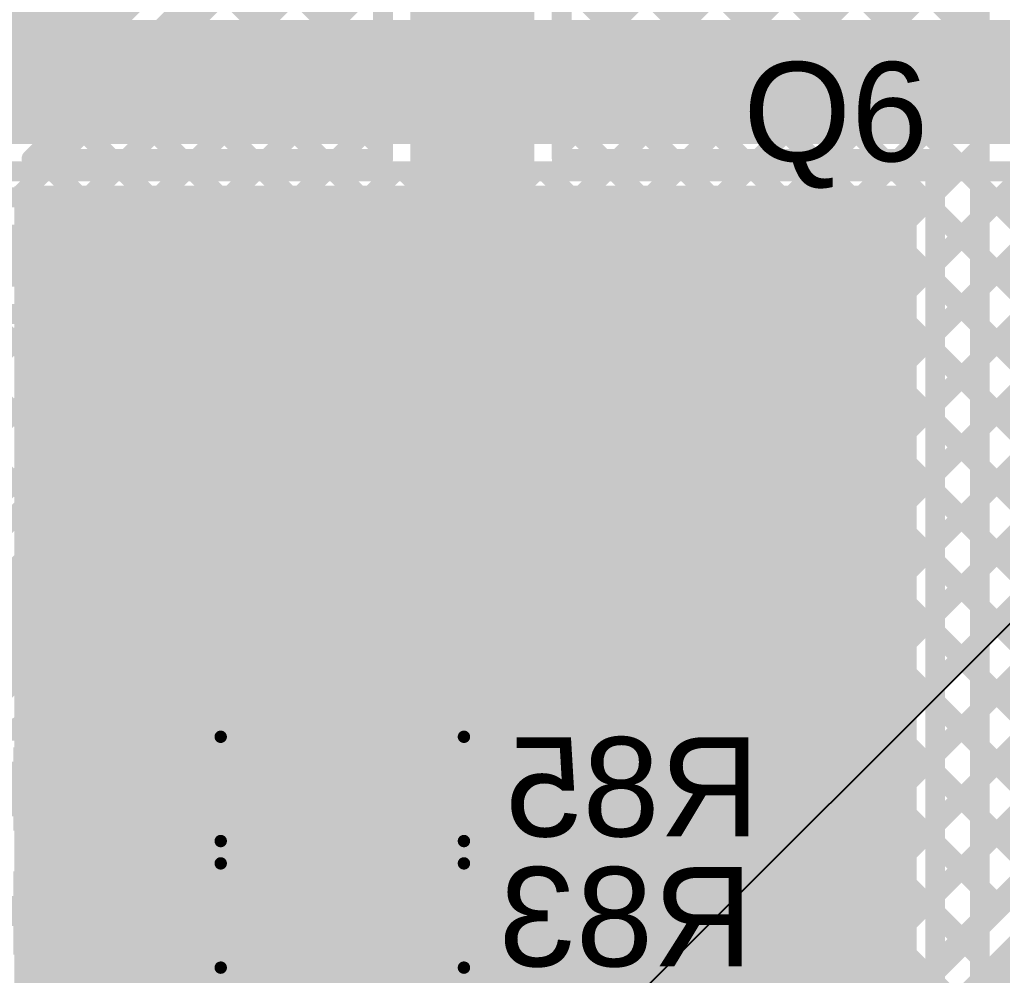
# Model space of a CAD drawing. Header units: millimetres. Extents: x 0 to 214, y 0 to 214.
# Drawn here: x 0.8981 to 1.2941, y 1.2741 to 1.6591 of the extents above; entities that cross this region are included whole.
import ezdxf

# ---------------------------------------------------------------- set-up
doc = ezdxf.new("R2010")
doc.units = ezdxf.units.MM
doc.header["$MEASUREMENT"] = 0
for name, color, linetype in [('BottomLayer', 5, 'Continuous'), ('BottomOverlay', 54, 'Continuous'), ('BottomPaste', 16, 'Continuous'), ('BottomSolder', 6, 'Continuous'), ('TopLayer', 1, 'Continuous'), ('TopOverlay', 2, 'Continuous'), ('TopPaste', 8, 'Continuous'), ('TopSolder', 216, 'Continuous'), ('ViaHoleLayer', 16, 'Continuous')]:
    doc.layers.add(name, color=color, linetype=linetype)
doc.styles.add('Arial', font='', dxfattribs={"height": 0.2})
doc.styles.get('Arial').set_extended_font_data('Arial')

# ---------------------------------------------------------------- blocks, each defined once
blk = doc.blocks.new('RES_0603_B_55')
at = {"layer": 'BottomLayer'}
for points in [[(-0.045, -0.0175), (-0.045, 0.0175), (-0.015, 0.0175), (-0.015, -0.0175)], [(0.015, -0.0175), (0.015, 0.0175), (0.045, 0.0175), (0.045, -0.0175)]]:
    blk.add_hatch(color=5, dxfattribs=at).paths.add_polyline_path(points)
at = {"layer": 'BottomPaste'}
for points in [[(-0.045, -0.0175), (-0.045, 0.0175), (-0.015, 0.0175), (-0.015, -0.0175)], [(0.015, -0.0175), (0.015, 0.0175), (0.045, 0.0175), (0.045, -0.0175)]]:
    blk.add_hatch(color=16, dxfattribs=at).paths.add_polyline_path(points)
at = {"layer": 'BottomSolder'}
for points in [[(-0.049, -0.0215), (-0.049, 0.0215), (-0.011, 0.0215), (-0.011, -0.0215)], [(0.011, -0.0215), (0.011, 0.0215), (0.049, 0.0215), (0.049, -0.0215)]]:
    blk.add_hatch(color=6, dxfattribs=at).paths.add_polyline_path(points)
at = {"layer": 'BottomOverlay', "const_width": 0.005}
for points in [[(-0.049, 0.021), (0.049, 0.021)], [(-0.049, -0.021), (-0.049, 0.021)], [(0.049, -0.021), (0.049, 0.021)], [(-0.049, -0.021), (0.049, -0.021)]]:
    blk.add_lwpolyline(points, dxfattribs=at)
at = {"layer": 'BottomOverlay', "const_width": 0.0025}
for points in [[(-0.05025, 0.021, 1), (-0.04775, 0.021, 1)], [(-0.05025, 0.021, 1), (-0.04775, 0.021, 1)], [(0.04775, 0.021, 1), (0.05025, 0.021, 1)], [(0.04775, 0.021, 1), (0.05025, 0.021, 1)], [(-0.05025, -0.021, 1), (-0.04775, -0.021, 1)], [(-0.05025, -0.021, 1), (-0.04775, -0.021, 1)], [(0.04775, -0.021, 1), (0.05025, -0.021, 1)], [(0.04775, -0.021, 1), (0.05025, -0.021, 1)]]:
    blk.add_lwpolyline(points, format="xyb", close=True, dxfattribs=at)
blk = doc.blocks.new('RES_0603_B_57')
at = {"layer": 'BottomLayer'}
for points in [[(-0.045, -0.0175), (-0.045, 0.0175), (-0.015, 0.0175), (-0.015, -0.0175)], [(0.015, -0.0175), (0.015, 0.0175), (0.045, 0.0175), (0.045, -0.0175)]]:
    blk.add_hatch(color=5, dxfattribs=at).paths.add_polyline_path(points)
at = {"layer": 'BottomPaste'}
for points in [[(-0.045, -0.0175), (-0.045, 0.0175), (-0.015, 0.0175), (-0.015, -0.0175)], [(0.015, -0.0175), (0.015, 0.0175), (0.045, 0.0175), (0.045, -0.0175)]]:
    blk.add_hatch(color=16, dxfattribs=at).paths.add_polyline_path(points)
at = {"layer": 'BottomSolder'}
for points in [[(-0.049, -0.0215), (-0.049, 0.0215), (-0.011, 0.0215), (-0.011, -0.0215)], [(0.011, -0.0215), (0.011, 0.0215), (0.049, 0.0215), (0.049, -0.0215)]]:
    blk.add_hatch(color=6, dxfattribs=at).paths.add_polyline_path(points)
at = {"layer": 'BottomOverlay', "const_width": 0.005}
for points in [[(-0.049, 0.021), (0.049, 0.021)], [(-0.049, -0.021), (-0.049, 0.021)], [(0.049, -0.021), (0.049, 0.021)], [(-0.049, -0.021), (0.049, -0.021)]]:
    blk.add_lwpolyline(points, dxfattribs=at)
at = {"layer": 'BottomOverlay', "const_width": 0.0025}
for points in [[(-0.05025, 0.021, 1), (-0.04775, 0.021, 1)], [(-0.05025, 0.021, 1), (-0.04775, 0.021, 1)], [(0.04775, 0.021, 1), (0.05025, 0.021, 1)], [(0.04775, 0.021, 1), (0.05025, 0.021, 1)], [(-0.05025, -0.021, 1), (-0.04775, -0.021, 1)], [(-0.05025, -0.021, 1), (-0.04775, -0.021, 1)], [(0.04775, -0.021, 1), (0.05025, -0.021, 1)], [(0.04775, -0.021, 1), (0.05025, -0.021, 1)]]:
    blk.add_lwpolyline(points, format="xyb", close=True, dxfattribs=at)
blk = doc.blocks.new('SOIC_8_B_176')
at = {"layer": 'BottomLayer'}
for points in [[(-0.0735, 0.0622), (-0.1365, 0.0622), (-0.1365, 0.0878), (-0.0735, 0.0878)], [(0.13909, 0.0622), (0.0761, 0.0622), (0.0761, 0.0878), (0.13909, 0.0878)], [(-0.0735, 0.0122), (-0.1365, 0.0122), (-0.1365, 0.0378), (-0.0735, 0.0378)], [(0.13909, 0.0122), (0.0761, 0.0122), (0.0761, 0.0378), (0.13909, 0.0378)], [(-0.0735, -0.0378), (-0.1365, -0.0378), (-0.1365, -0.0122), (-0.0735, -0.0122)], [(0.13909, -0.0378), (0.0761, -0.0378), (0.0761, -0.0122), (0.13909, -0.0122)], [(-0.0735, -0.0878), (-0.1365, -0.0878), (-0.1365, -0.0622), (-0.0735, -0.0622)], [(0.13909, -0.0878), (0.0761, -0.0878), (0.0761, -0.0622), (0.13909, -0.0622)]]:
    blk.add_hatch(color=5, dxfattribs=at).paths.add_polyline_path(points)
at = {"layer": 'BottomPaste'}
for points in [[(-0.0735, 0.0622), (-0.1365, 0.0622), (-0.1365, 0.0878), (-0.0735, 0.0878)], [(0.13909, 0.0622), (0.0761, 0.0622), (0.0761, 0.0878), (0.13909, 0.0878)], [(-0.0735, 0.0122), (-0.1365, 0.0122), (-0.1365, 0.0378), (-0.0735, 0.0378)], [(0.13909, 0.0122), (0.0761, 0.0122), (0.0761, 0.0378), (0.13909, 0.0378)], [(-0.0735, -0.0378), (-0.1365, -0.0378), (-0.1365, -0.0122), (-0.0735, -0.0122)], [(0.13909, -0.0378), (0.0761, -0.0378), (0.0761, -0.0122), (0.13909, -0.0122)], [(-0.0735, -0.0878), (-0.1365, -0.0878), (-0.1365, -0.0622), (-0.0735, -0.0622)], [(0.13909, -0.0878), (0.0761, -0.0878), (0.0761, -0.0622), (0.13909, -0.0622)]]:
    blk.add_hatch(color=16, dxfattribs=at).paths.add_polyline_path(points)
at = {"layer": 'BottomSolder'}
for points in [[(-0.0695, 0.0582), (-0.1405, 0.0582), (-0.1405, 0.0918), (-0.0695, 0.0918)], [(0.14309, 0.0582), (0.0721, 0.0582), (0.0721, 0.0918), (0.14309, 0.0918)], [(-0.0695, 0.0082), (-0.1405, 0.0082), (-0.1405, 0.0418), (-0.0695, 0.0418)], [(0.14309, 0.0082), (0.0721, 0.0082), (0.0721, 0.0418), (0.14309, 0.0418)], [(-0.0695, -0.0418), (-0.1405, -0.0418), (-0.1405, -0.0082), (-0.0695, -0.0082)], [(0.14309, -0.0418), (0.0721, -0.0418), (0.0721, -0.0082), (0.14309, -0.0082)], [(-0.0695, -0.0918), (-0.1405, -0.0918), (-0.1405, -0.0582), (-0.0695, -0.0582)], [(0.14309, -0.0918), (0.0721, -0.0918), (0.0721, -0.0582), (0.14309, -0.0582)]]:
    blk.add_hatch(color=6, dxfattribs=at).paths.add_polyline_path(points)
at = {"layer": 'BottomOverlay', "const_width": 0.007}
for points in [[(0.0785, 0.1), (-0.0785, 0.1)], [(0.0785, -0.098), (-0.0785, -0.098)]]:
    blk.add_lwpolyline(points, dxfattribs=at)
at = {"layer": 'BottomOverlay'}
for points, const_width in [([(-0.08025, 0.1, 1), (-0.07675, 0.1, 1)], 0.0035), ([(0.07675, 0.1, 1), (0.08025, 0.1, 1)], 0.0035), ([(-0.12253, -0.101, 1), (-0.13147, -0.101, 1)], 0.007), ([(-0.08025, -0.098, 1), (-0.07675, -0.098, 1)], 0.0035), ([(0.07675, -0.098, 1), (0.08025, -0.098, 1)], 0.0035), ([(-0.13322, -0.101, 1), (-0.12972, -0.101, 1)], 0.0035), ([(-0.12428, -0.101, 1), (-0.12078, -0.101, 1)], 0.0035)]:
    blk.add_lwpolyline(points, format="xyb", close=True, dxfattribs=dict(at, const_width=const_width))
blk = doc.blocks.new('D2P___248')
at = {"layer": 'TopLayer'}
blk.add_hatch(color=1, dxfattribs=at).paths.add_polyline_path([(-0.225, 0.38504), (0.225, 0.38504), (0.225, 0.03504), (-0.225, 0.03504)])
at = {"layer": 'TopPaste'}
blk.add_hatch(color=8, dxfattribs=at).paths.add_polyline_path([(-0.225, 0.38504), (0.225, 0.38504), (0.225, 0.03504), (-0.225, 0.03504)])
at = {"layer": 'TopSolder'}
blk.add_hatch(color=216, dxfattribs=at).paths.add_polyline_path([(-0.229, 0.38904), (0.229, 0.38904), (0.229, 0.03104), (-0.229, 0.03104)])

msp = doc.modelspace()

# ---------------------------------------------------------------- hatches: boundary and pattern name
at = {"layer": 'BottomLayer'}
h = msp.add_hatch(color=5, dxfattribs=at)
edge = h.paths.add_edge_path()
edge.add_arc((0.92414, 1.44317), 0.01181, 0, 360)
at = {"layer": 'BottomSolder'}
h = msp.add_hatch(color=6, dxfattribs=at)
edge = h.paths.add_edge_path()
edge.add_arc((0.92414, 1.44317), 0.00991, 0, 360)
at = {"layer": 'TopLayer'}
msp.add_hatch(color=1, dxfattribs=at).paths.add_polyline_path([(0.896, 0.64), (1.256, 0.64), (1.256, 1.592), (0.896, 1.592)])
h = msp.add_hatch(color=1, dxfattribs=at)
edge = h.paths.add_edge_path()
edge.add_arc((0.92414, 1.44317), 0.01181, 0, 360)
at = {"layer": 'TopSolder'}
h = msp.add_hatch(color=216, dxfattribs=at)
edge = h.paths.add_edge_path()
edge.add_arc((0.92414, 1.44317), 0.00991, 0, 360)
at = {"layer": 'ViaHoleLayer'}
h = msp.add_hatch(color=16, dxfattribs=at)
edge = h.paths.add_edge_path()
edge.add_arc((0.92414, 1.44317), 0.00591, 0, 360)

# ---------------------------------------------------------------- linework, layer by layer
at = {"layer": 'BottomLayer'}
for points, const_width in [([(0.52427, 1.634), (1.402, 1.634)], 0.05), ([(0.83849, 1.598), (1.37942, 1.598)], 0.008), ([(0.89753, 1.5875), (0.90803, 1.598)], 0.008), ([(0.91183, 1.598), (0.92233, 1.5875)], 0.008), ([(0.92582, 1.5875), (0.93632, 1.598)], 0.008), ([(0.94011, 1.598), (0.95061, 1.5875)], 0.008), ([(0.9541, 1.5875), (0.9646, 1.598)], 0.008), ([(0.9684, 1.598), (1.27908, 1.28731)], 0.008), ([(0.97828, 1.58339), (0.99289, 1.598)], 0.008), ([(0.9927, 1.56953), (1.02117, 1.598)], 0.008), ([(0.99668, 1.598), (1.29322, 1.30146)], 0.008), ([(1.00684, 1.55539), (1.04946, 1.598)], 0.008), ([(1.02099, 1.54125), (1.07774, 1.598)], 0.008), ([(1.02496, 1.598), (1.30737, 1.3156)], 0.008), ([(1.03513, 1.5271), (1.10602, 1.598)], 0.008), ([(1.04927, 1.51296), (1.13431, 1.598)], 0.008), ([(1.05325, 1.598), (1.32151, 1.32974)], 0.008), ([(1.06341, 1.49882), (1.16259, 1.598)], 0.008), ([(1.07732, 1.48444), (1.19088, 1.598)], 0.008), ([(1.08153, 1.598), (1.33565, 1.34388)], 0.008), ([(1.08164, 1.4322), (1.24745, 1.598)], 0.008), ([(1.08164, 1.40391), (1.27573, 1.598)], 0.008), ([(1.08164, 1.46048), (1.21916, 1.598)], 0.008), ([(1.08369, 1.37767), (1.30401, 1.598)], 0.008), ([(1.08414, 1.34984), (1.3323, 1.598)], 0.008), ([(1.08714, 1.32456), (1.36058, 1.598)], 0.008), ([(1.08914, 1.2417), (1.4445, 1.59706)], 0.008), ([(1.10982, 1.598), (1.34979, 1.35803)], 0.008), ([(1.1381, 1.598), (1.36393, 1.37217)], 0.008), ([(1.16639, 1.598), (1.37808, 1.38631)], 0.008), ([(1.19467, 1.598), (1.39222, 1.40045)], 0.008), ([(1.22295, 1.598), (1.40636, 1.41459)], 0.008), ([(1.25124, 1.598), (1.4205, 1.42874)], 0.008), ([(1.27952, 1.598), (1.43464, 1.44288)], 0.008), ([(1.08914, 1.29827), (1.38564, 1.59478)], 0.008), ([(1.08914, 1.26999), (1.4118, 1.59265)], 0.008), ([(0.84841, 1.5875), (0.965, 1.5875)], 0.008), ([(0.98163, 1.5806), (1.07474, 1.48749)], 0.008), ([(0.813, 1.564), (0.965, 1.564)], 0.025), ([(0.965, 1.564), (1.05814, 1.47086)], 0.025), ([(1.08914, 1.21342), (1.4445, 1.56878)], 0.008), ([(0.79878, 1.43217), (0.9071, 1.5405)], 0.008), ([(0.82706, 1.43217), (0.93539, 1.5405)], 0.008), ([(0.84841, 1.5405), (0.95527, 1.5405)], 0.008), ([(0.85619, 1.5405), (0.92256, 1.47413)], 0.008), ([(0.88447, 1.5405), (1.03464, 1.39033)], 0.008), ([(0.91276, 1.5405), (1.03464, 1.41862)], 0.008), ([(0.94104, 1.5405), (1.03464, 1.4469)], 0.008), ([(0.95527, 1.5405), (1.03464, 1.46113)], 0.008), ([(1.08714, 1.18314), (1.4445, 1.5405)], 0.008), ([(1.08714, 1.18314), (1.4445, 1.5405)], 0.008), ([(0.85534, 1.43217), (0.95947, 1.5363)], 0.008), ([(0.83844, 1.52996), (0.90277, 1.46563)], 0.008), ([(0.92559, 1.47414), (0.97361, 1.52216)], 0.008), ([(1.04467, 1.11239), (1.4445, 1.51221)], 0.008), ([(0.94544, 1.4657), (0.98775, 1.50801)], 0.008), ([(0.95492, 1.44689), (1.0019, 1.49387)], 0.008), ([(1.05898, 1.0984), (1.4445, 1.48393)], 0.008), ([(0.90928, 1.37297), (1.01604, 1.47973)], 0.008), ([(1.05814, 1.34917), (1.05814, 1.47086)], 0.025), ([(1.08164, 1.37767), (1.08164, 1.47086)], 0.008), ([(0.8693, 1.43217), (0.90222, 1.46509)], 0.008), ([(0.93756, 1.37297), (1.03018, 1.46559)], 0.008), ([(1.03464, 1.37767), (1.03464, 1.46113)], 0.008), ([(0.88214, 1.40117), (0.92414, 1.44317)], 0.04), ([(1.06453, 1.07567), (1.4445, 1.45564)], 0.008), ([(1.08164, 1.45647), (1.26494, 1.27317)], 0.008), ([(1.06744, 1.07567), (1.4445, 1.45273)], 0.008), ([(1.07717, 1.05217), (1.468, 1.443)], 0.025), ([(0.9551, 1.44159), (1.01902, 1.37767)], 0.008), ([(0.96585, 1.37297), (1.03464, 1.44176)], 0.008), ([(1.08164, 1.42819), (1.2508, 1.25903)], 0.008), ([(0.9466, 1.42181), (0.99073, 1.37767)], 0.008), ([(0.90408, 1.37927), (0.94606, 1.42125)], 0.008), ([(0.66214, 1.40117), (0.88214, 1.40117)], 0.04), ([(0.99883, 1.37767), (1.03464, 1.41348)], 0.008), ([(0.93247, 1.40766), (0.96715, 1.37297)], 0.008), ([(1.08164, 1.3999), (1.23665, 1.24489)], 0.008), ([(0.91832, 1.39351), (0.93887, 1.37297)], 0.008), ([(1.02414, 1.3747), (1.03464, 1.38519)], 0.008), ([(0.90418, 1.37937), (0.91058, 1.37297)], 0.008), ([(0.97214, 1.37297), (0.97214, 1.37767)], 0.008), ([(0.97214, 1.37767), (1.02414, 1.37767)], 0.008), ([(1.01902, 1.37767), (1.02414, 1.37255)], 0.008), ([(1.02414, 1.32667), (1.02414, 1.37767)], 0.008), ([(1.03214, 1.32967), (1.03214, 1.37767)], 0.008), ([(1.08414, 1.32967), (1.08414, 1.37767)], 0.008), ([(0.89501, 1.37297), (0.97214, 1.37297)], 0.008), ([(1.02414, 1.37255), (1.03214, 1.36455)], 0.008), ([(1.08414, 1.36912), (1.22251, 1.23075)], 0.008), ([(0.87417, 1.34917), (0.93114, 1.34917)], 0.022), ([(0.93114, 1.34917), (0.99814, 1.34917)], 0.022), ([(1.02414, 1.34641), (1.03214, 1.35441)], 0.008), ([(1.02414, 1.34426), (1.03214, 1.33626)], 0.008), ([(1.08414, 1.34083), (1.20837, 1.2166)], 0.008), ([(1.02414, 1.32067), (1.02414, 1.32667)], 0.008), ([(1.02414, 1.32067), (1.02414, 1.32667)], 0.008), ([(1.02914, 1.30913), (1.02914, 1.32967)], 0.008), ([(1.08714, 1.30913), (1.08714, 1.32967)], 0.008), ([(1.02414, 1.31813), (1.02914, 1.32313)], 0.008), ([(1.02414, 1.26967), (1.02414, 1.32067)], 0.008), ([(1.02414, 1.31598), (1.02914, 1.31098)], 0.008), ([(1.05814, 1.24867), (1.05814, 1.29817)], 0.04), ([(1.08714, 1.30955), (1.19423, 1.20246)], 0.008), ([(0.93114, 1.29917), (0.99814, 1.29917)], 0.022), ([(0.888, 1.3), (0.93031, 1.3)], 0.012), ([(0.93031, 1.3), (0.93114, 1.29917)], 0.012), ([(1.03314, 1.29817), (1.05814, 1.29817)], 0.01), ([(1.05814, 1.29817), (1.08314, 1.29817)], 0.01), ([(1.02714, 1.24867), (1.02714, 1.29817)], 0.008), ([(1.08914, 1.24867), (1.08914, 1.29817)], 0.008), ([(1.02414, 1.28984), (1.02714, 1.29284)], 0.008), ([(1.02414, 1.2877), (1.02714, 1.2847)], 0.008), ([(1.08914, 1.27926), (1.18009, 1.18832)], 0.008)]:
    msp.add_lwpolyline(points, dxfattribs=dict(at, const_width=const_width))
for points, const_width in [([(0.90603, 1.598, 1), (0.91003, 1.598, 1)], 0.004), ([(0.90983, 1.598, 1), (0.91383, 1.598, 1)], 0.004), ([(0.93432, 1.598, 1), (0.93832, 1.598, 1)], 0.004), ([(0.93811, 1.598, 1), (0.94211, 1.598, 1)], 0.004), ([(0.9626, 1.598, 1), (0.9666, 1.598, 1)], 0.004), ([(0.9664, 1.598, 1), (0.9704, 1.598, 1)], 0.004), ([(0.99089, 1.598, 1), (0.99489, 1.598, 1)], 0.004), ([(0.99468, 1.598, 1), (0.99868, 1.598, 1)], 0.004), ([(1.01917, 1.598, 1), (1.02317, 1.598, 1)], 0.004), ([(1.02296, 1.598, 1), (1.02696, 1.598, 1)], 0.004), ([(1.04746, 1.598, 1), (1.05146, 1.598, 1)], 0.004), ([(1.05125, 1.598, 1), (1.05525, 1.598, 1)], 0.004), ([(1.07574, 1.598, 1), (1.07974, 1.598, 1)], 0.004), ([(1.07953, 1.598, 1), (1.08353, 1.598, 1)], 0.004), ([(1.10402, 1.598, 1), (1.10802, 1.598, 1)], 0.004), ([(1.10782, 1.598, 1), (1.11182, 1.598, 1)], 0.004), ([(1.13231, 1.598, 1), (1.13631, 1.598, 1)], 0.004), ([(1.1361, 1.598, 1), (1.1401, 1.598, 1)], 0.004), ([(1.16059, 1.598, 1), (1.16459, 1.598, 1)], 0.004), ([(1.16439, 1.598, 1), (1.16839, 1.598, 1)], 0.004), ([(1.18888, 1.598, 1), (1.19288, 1.598, 1)], 0.004), ([(1.19267, 1.598, 1), (1.19667, 1.598, 1)], 0.004), ([(1.21716, 1.598, 1), (1.22116, 1.598, 1)], 0.004), ([(1.22095, 1.598, 1), (1.22495, 1.598, 1)], 0.004), ([(1.24545, 1.598, 1), (1.24945, 1.598, 1)], 0.004), ([(1.24924, 1.598, 1), (1.25324, 1.598, 1)], 0.004), ([(1.27373, 1.598, 1), (1.27773, 1.598, 1)], 0.004), ([(1.27752, 1.598, 1), (1.28152, 1.598, 1)], 0.004), ([(0.89553, 1.5875, 1), (0.89953, 1.5875, 1)], 0.004), ([(0.92033, 1.5875, 1), (0.92433, 1.5875, 1)], 0.004), ([(0.92382, 1.5875, 1), (0.92782, 1.5875, 1)], 0.004), ([(0.94861, 1.5875, 1), (0.95261, 1.5875, 1)], 0.004), ([(0.9521, 1.5875, 1), (0.9561, 1.5875, 1)], 0.004), ([(0.963, 1.5875, 1), (0.967, 1.5875, 1)], 0.004), ([(0.963, 1.5875, 1), (0.967, 1.5875, 1)], 0.004), ([(0.963, 1.5875, 1), (0.967, 1.5875, 1)], 0.004), ([(0.97628, 1.58339, 1), (0.98028, 1.58339, 1)], 0.004), ([(0.97962, 1.58062, 1), (0.98362, 1.58062, 1)], 0.004), ([(0.97963, 1.5806, 1), (0.98363, 1.5806, 1)], 0.004), ([(0.97963, 1.5806, 1), (0.98363, 1.5806, 1)], 0.004), ([(0.95875, 1.564, 1), (0.97125, 1.564, 1)], 0.0125), ([(0.95875, 1.564, 1), (0.97125, 1.564, 1)], 0.0125), ([(0.9907, 1.56953, 1), (0.9947, 1.56953, 1)], 0.004), ([(1.00484, 1.55539, 1), (1.00884, 1.55539, 1)], 0.004), ([(0.9051, 1.5405, 1), (0.9091, 1.5405, 1)], 0.004), ([(0.91076, 1.5405, 1), (0.91476, 1.5405, 1)], 0.004), ([(0.93339, 1.5405, 1), (0.93739, 1.5405, 1)], 0.004), ([(0.93904, 1.5405, 1), (0.94304, 1.5405, 1)], 0.004), ([(0.95327, 1.5405, 1), (0.95727, 1.5405, 1)], 0.004), ([(0.95327, 1.5405, 1), (0.95727, 1.5405, 1)], 0.004), ([(1.01899, 1.54125, 1), (1.02299, 1.54125, 1)], 0.004), ([(0.95747, 1.5363, 1), (0.96147, 1.5363, 1)], 0.004), ([(1.03313, 1.5271, 1), (1.03713, 1.5271, 1)], 0.004), ([(0.97161, 1.52216, 1), (0.97561, 1.52216, 1)], 0.004), ([(1.04727, 1.51296, 1), (1.05127, 1.51296, 1)], 0.004), ([(0.98575, 1.50801, 1), (0.98975, 1.50801, 1)], 0.004), ([(1.06141, 1.49882, 1), (1.06541, 1.49882, 1)], 0.004), ([(0.9999, 1.49387, 1), (1.0039, 1.49387, 1)], 0.004), ([(1.07274, 1.48749, 1), (1.07674, 1.48749, 1)], 0.004), ([(1.07274, 1.48749, 1), (1.07674, 1.48749, 1)], 0.004), ([(1.07276, 1.48748, 1), (1.07676, 1.48748, 1)], 0.004), ([(1.07532, 1.48444, 1), (1.07932, 1.48444, 1)], 0.004), ([(1.01404, 1.47973, 1), (1.01804, 1.47973, 1)], 0.004), ([(1.05189, 1.47086, 1), (1.06439, 1.47086, 1)], 0.0125), ([(1.05189, 1.47086, 1), (1.06439, 1.47086, 1)], 0.0125), ([(0.92056, 1.47413, 1), (0.92456, 1.47413, 1)], 0.004), ([(0.92359, 1.47414, 1), (0.92759, 1.47414, 1)], 0.004), ([(1.07964, 1.47086, 1), (1.08364, 1.47086, 1)], 0.004), ([(1.07964, 1.47086, 1), (1.08364, 1.47086, 1)], 0.004), ([(1.07964, 1.47086, 1), (1.08364, 1.47086, 1)], 0.004), ([(0.90022, 1.46509, 1), (0.90422, 1.46509, 1)], 0.004), ([(0.90022, 1.46509, 1), (0.90422, 1.46509, 1)], 0.004), ([(0.90077, 1.46563, 1), (0.90477, 1.46563, 1)], 0.004), ([(0.94344, 1.4657, 1), (0.94744, 1.4657, 1)], 0.004), ([(1.02818, 1.46559, 1), (1.03218, 1.46559, 1)], 0.004), ([(1.03264, 1.46113, 1), (1.03664, 1.46113, 1)], 0.004), ([(1.03264, 1.46113, 1), (1.03664, 1.46113, 1)], 0.004), ([(0.91414, 1.44317, 1), (0.93414, 1.44317, 1)], 0.02), ([(1.07964, 1.46048, 1), (1.08364, 1.46048, 1)], 0.004), ([(1.07964, 1.45647, 1), (1.08364, 1.45647, 1)], 0.004), ([(0.95292, 1.44689, 1), (0.95692, 1.44689, 1)], 0.004), ([(1.03264, 1.4469, 1), (1.03664, 1.4469, 1)], 0.004), ([(0.9531, 1.44159, 1), (0.9571, 1.44159, 1)], 0.004), ([(0.95314, 1.44317, 1), (0.95714, 1.44317, 1)], 0.004), ([(0.95314, 1.44317, 1), (0.95714, 1.44317, 1)], 0.004), ([(1.03264, 1.44176, 1), (1.03664, 1.44176, 1)], 0.004), ([(1.07964, 1.4322, 1), (1.08364, 1.4322, 1)], 0.004), ([(1.07964, 1.42819, 1), (1.08364, 1.42819, 1)], 0.004), ([(0.9446, 1.42181, 1), (0.9486, 1.42181, 1)], 0.004), ([(0.94406, 1.42125, 1), (0.94806, 1.42125, 1)], 0.004), ([(0.94406, 1.42125, 1), (0.94806, 1.42125, 1)], 0.004), ([(1.03264, 1.41862, 1), (1.03664, 1.41862, 1)], 0.004), ([(0.87214, 1.40117, 1), (0.89214, 1.40117, 1)], 0.02), ([(0.87214, 1.40117, 1), (0.89214, 1.40117, 1)], 0.02), ([(1.03264, 1.41348, 1), (1.03664, 1.41348, 1)], 0.004), ([(0.93047, 1.40766, 1), (0.93447, 1.40766, 1)], 0.004), ([(1.07964, 1.40391, 1), (1.08364, 1.40391, 1)], 0.004), ([(1.07964, 1.3999, 1), (1.08364, 1.3999, 1)], 0.004), ([(0.91632, 1.39351, 1), (0.92032, 1.39351, 1)], 0.004), ([(1.03264, 1.39033, 1), (1.03664, 1.39033, 1)], 0.004), ([(1.03264, 1.38519, 1), (1.03664, 1.38519, 1)], 0.004), ([(0.90206, 1.37925, 1), (0.90606, 1.37925, 1)], 0.004), ([(0.90208, 1.37927, 1), (0.90608, 1.37927, 1)], 0.004), ([(0.90208, 1.37927, 1), (0.90608, 1.37927, 1)], 0.004), ([(0.90218, 1.37937, 1), (0.90618, 1.37937, 1)], 0.004), ([(0.97014, 1.37767, 1), (0.97414, 1.37767, 1)], 0.004), ([(0.97014, 1.37767, 1), (0.97414, 1.37767, 1)], 0.004), ([(0.98873, 1.37767, 1), (0.99273, 1.37767, 1)], 0.004), ([(0.99683, 1.37767, 1), (1.00083, 1.37767, 1)], 0.004), ([(1.01702, 1.37767, 1), (1.02102, 1.37767, 1)], 0.004), ([(1.01702, 1.37767, 1), (1.02102, 1.37767, 1)], 0.004), ([(1.02214, 1.37767, 1), (1.02614, 1.37767, 1)], 0.004), ([(1.02214, 1.37767, 1), (1.02614, 1.37767, 1)], 0.004), ([(1.02214, 1.3747, 1), (1.02614, 1.3747, 1)], 0.004), ([(1.03014, 1.37767, 1), (1.03414, 1.37767, 1)], 0.004), ([(1.03264, 1.37767, 1), (1.03664, 1.37767, 1)], 0.004), ([(1.07964, 1.37767, 1), (1.08364, 1.37767, 1)], 0.004), ([(1.08169, 1.37767, 1), (1.08569, 1.37767, 1)], 0.004), ([(1.08214, 1.37767, 1), (1.08614, 1.37767, 1)], 0.004), ([(0.89301, 1.37297, 1), (0.89701, 1.37297, 1)], 0.004), ([(0.89301, 1.37297, 1), (0.89701, 1.37297, 1)], 0.004), ([(0.89301, 1.37297, 1), (0.89701, 1.37297, 1)], 0.004), ([(0.89301, 1.37297, 1), (0.89701, 1.37297, 1)], 0.004), ([(0.89301, 1.37297, 1), (0.89701, 1.37297, 1)], 0.004), ([(0.90728, 1.37297, 1), (0.91128, 1.37297, 1)], 0.004), ([(0.90858, 1.37297, 1), (0.91258, 1.37297, 1)], 0.004), ([(0.93556, 1.37297, 1), (0.93956, 1.37297, 1)], 0.004), ([(0.93687, 1.37297, 1), (0.94087, 1.37297, 1)], 0.004), ([(0.96385, 1.37297, 1), (0.96785, 1.37297, 1)], 0.004), ([(0.96515, 1.37297, 1), (0.96915, 1.37297, 1)], 0.004), ([(0.97014, 1.37297, 1), (0.97414, 1.37297, 1)], 0.004), ([(0.97014, 1.37297, 1), (0.97414, 1.37297, 1)], 0.004), ([(1.02214, 1.37255, 1), (1.02614, 1.37255, 1)], 0.004), ([(1.02214, 1.37255, 1), (1.02614, 1.37255, 1)], 0.004), ([(1.08214, 1.36912, 1), (1.08614, 1.36912, 1)], 0.004), ([(1.03014, 1.36455, 1), (1.03414, 1.36455, 1)], 0.004), ([(0.92564, 1.34917, 1), (0.93664, 1.34917, 1)], 0.011), ([(0.92564, 1.34917, 1), (0.93664, 1.34917, 1)], 0.011), ([(0.99264, 1.34917, 1), (1.00364, 1.34917, 1)], 0.011), ([(1.03014, 1.35441, 1), (1.03414, 1.35441, 1)], 0.004), ([(1.05189, 1.34917, 1), (1.06439, 1.34917, 1)], 0.0125), ([(1.02214, 1.34641, 1), (1.02614, 1.34641, 1)], 0.004), ([(1.08214, 1.34984, 1), (1.08614, 1.34984, 1)], 0.004), ([(1.02214, 1.34426, 1), (1.02614, 1.34426, 1)], 0.004), ([(1.08214, 1.34083, 1), (1.08614, 1.34083, 1)], 0.004), ([(1.03014, 1.33626, 1), (1.03414, 1.33626, 1)], 0.004), ([(1.02214, 1.32667, 1), (1.02614, 1.32667, 1)], 0.004), ([(1.02214, 1.32667, 1), (1.02614, 1.32667, 1)], 0.004), ([(1.02214, 1.32667, 1), (1.02614, 1.32667, 1)], 0.004), ([(1.02714, 1.32967, 1), (1.03114, 1.32967, 1)], 0.004), ([(1.03014, 1.32967, 1), (1.03414, 1.32967, 1)], 0.004), ([(1.08214, 1.32967, 1), (1.08614, 1.32967, 1)], 0.004), ([(1.08514, 1.32967, 1), (1.08914, 1.32967, 1)], 0.004), ([(1.02714, 1.32313, 1), (1.03114, 1.32313, 1)], 0.004), ([(1.08514, 1.32456, 1), (1.08914, 1.32456, 1)], 0.004), ([(1.02214, 1.32067, 1), (1.02614, 1.32067, 1)], 0.004), ([(1.02214, 1.32067, 1), (1.02614, 1.32067, 1)], 0.004), ([(1.02214, 1.32067, 1), (1.02614, 1.32067, 1)], 0.004), ([(1.02214, 1.31813, 1), (1.02614, 1.31813, 1)], 0.004), ([(1.02214, 1.31598, 1), (1.02614, 1.31598, 1)], 0.004), ([(1.02714, 1.31098, 1), (1.03114, 1.31098, 1)], 0.004), ([(1.04814, 1.29817, 1), (1.06814, 1.29817, 1)], 0.02), ([(1.02714, 1.30913, 1), (1.03114, 1.30913, 1)], 0.004), ([(1.02714, 1.30913, 1), (1.03114, 1.30913, 1)], 0.004), ([(1.08514, 1.30955, 1), (1.08914, 1.30955, 1)], 0.004), ([(1.08514, 1.30913, 1), (1.08914, 1.30913, 1)], 0.004), ([(1.08514, 1.30913, 1), (1.08914, 1.30913, 1)], 0.004), ([(0.92564, 1.29917, 1), (0.93664, 1.29917, 1)], 0.011), ([(0.99264, 1.29917, 1), (1.00364, 1.29917, 1)], 0.011), ([(0.92731, 1.3, 1), (0.93331, 1.3, 1)], 0.006), ([(0.92731, 1.3, 1), (0.93331, 1.3, 1)], 0.006), ([(0.92814, 1.29917, 1), (0.93414, 1.29917, 1)], 0.006), ([(1.03064, 1.29817, 1), (1.03564, 1.29817, 1)], 0.005), ([(1.05564, 1.29817, 1), (1.06064, 1.29817, 1)], 0.005), ([(1.05564, 1.29817, 1), (1.06064, 1.29817, 1)], 0.005), ([(1.08064, 1.29817, 1), (1.08564, 1.29817, 1)], 0.005), ([(1.29122, 1.30146, 1), (1.29522, 1.30146, 1)], 0.004), ([(1.02514, 1.29817, 1), (1.02914, 1.29817, 1)], 0.004), ([(1.02514, 1.29817, 1), (1.02914, 1.29817, 1)], 0.004), ([(1.08714, 1.29827, 1), (1.09114, 1.29827, 1)], 0.004), ([(1.08714, 1.29817, 1), (1.09114, 1.29817, 1)], 0.004), ([(1.08714, 1.29817, 1), (1.09114, 1.29817, 1)], 0.004), ([(1.02514, 1.29284, 1), (1.02914, 1.29284, 1)], 0.004), ([(1.02214, 1.28984, 1), (1.02614, 1.28984, 1)], 0.004), ([(1.02214, 1.2877, 1), (1.02614, 1.2877, 1)], 0.004), ([(1.27708, 1.28731, 1), (1.28108, 1.28731, 1)], 0.004), ([(1.02514, 1.2847, 1), (1.02914, 1.2847, 1)], 0.004), ([(1.08714, 1.27926, 1), (1.09114, 1.27926, 1)], 0.004), ([(1.26294, 1.27317, 1), (1.26694, 1.27317, 1)], 0.004)]:
    msp.add_lwpolyline(points, format="xyb", close=True, dxfattribs=dict(at, const_width=const_width))
at = {"layer": 'BottomLayer', "const_width": 0.008}
for points in [[(0.965, 1.5875, -0.199188), (0.98163, 1.5806)], [(0.965, 1.5875, -0.198912), (0.98162, 1.58062)], [(1.07474, 1.48749, -0.199188), (1.08164, 1.47086)], [(1.07476, 1.48748, -0.198912), (1.08164, 1.47086)], [(0.90222, 1.46509, -0.668179), (0.95514, 1.44317)], [(0.95514, 1.44317, -0.198912), (0.94606, 1.42125)], [(0.90408, 1.37927, -0.08985), (0.89501, 1.37297)], [(0.90406, 1.37925, -0.089607), (0.89501, 1.37297)], [(0.89501, 1.37297, -0.043336), (0.88995, 1.37117)], [(0.89501, 1.37297, -0.043336), (0.88995, 1.37117)], [(1.02714, 1.29817, -0.090539), (1.02914, 1.30913)], [(1.08714, 1.30913, -0.090539), (1.08914, 1.29817)]]:
    msp.add_lwpolyline(points, format="xyb", dxfattribs=at)
at = {"layer": 'BottomSolder'}
msp.add_line((0.01449, 0.13433), (214.06023, 213.98652), dxfattribs=at)
at = {"layer": 'TopLayer'}
for points, const_width in [([(1.285, 0.98358), (1.285, 2.01009)], 0.008), ([(0.91303, 1.603), (1.197, 1.88697)], 0.008), ([(0.813, 1.564), (1.0735, 1.8245)], 0.05), ([(1.11655, 1.63681), (1.285, 1.80526)], 0.008), ([(0.90291, 1.603), (1.08349, 1.78358)], 0.008), ([(1.11655, 1.60852), (1.285, 1.77698)], 0.008), ([(1.174, 1.76009), (1.285, 1.64909)], 0.008), ([(1.13931, 1.603), (1.285, 1.74869)], 0.008), ([(1.15986, 1.74595), (1.285, 1.62081)], 0.008), ([(1.08055, 1.36317), (1.08055, 1.71755)], 0.05), ([(1.14572, 1.73181), (1.285, 1.59252)], 0.008), ([(1.16759, 1.603), (1.285, 1.72041)], 0.008), ([(1.04455, 1.603), (1.04455, 1.71755)], 0.008), ([(1.13158, 1.71766), (1.24624, 1.603)], 0.008), ([(0.94132, 1.603), (1.04455, 1.70623)], 0.008), ([(1.11655, 1.603), (1.11655, 1.70263)], 0.008), ([(1.11743, 1.70352), (1.21795, 1.603)], 0.008), ([(1.19588, 1.603), (1.285, 1.69212)], 0.008), ([(0.98972, 1.68981), (1.04455, 1.63499)], 0.008), ([(0.9696, 1.603), (1.04455, 1.67794)], 0.008), ([(0.97558, 1.67567), (1.04455, 1.6067)], 0.008), ([(1.11655, 1.67612), (1.18967, 1.603)], 0.008), ([(1.22416, 1.603), (1.285, 1.66384)], 0.008), ([(0.96144, 1.66153), (1.01996, 1.603)], 0.008), ([(0.9473, 1.64738), (0.99168, 1.603)], 0.008), ([(0.99789, 1.603), (1.04455, 1.64966)], 0.008), ([(1.11655, 1.64784), (1.16139, 1.603)], 0.008), ([(1.25245, 1.603), (1.285, 1.63555)], 0.008), ([(0.93315, 1.63324), (0.9634, 1.603)], 0.008), ([(1.02617, 1.603), (1.04455, 1.62137)], 0.008), ([(1.11655, 1.61956), (1.1331, 1.603)], 0.008), ([(0.91901, 1.6191), (0.93511, 1.603)], 0.008), ([(1.267, 1.58927), (1.285, 1.60727)], 0.008), ([(0.90291, 1.603), (1.04455, 1.603)], 0.008), ([(1.11655, 1.603), (1.267, 1.603)], 0.008), ([(1.267, 0.629), (1.267, 1.603)], 0.008), ([(1.267, 1.58224), (1.285, 1.56424)], 0.008), ([(1.267, 1.56099), (1.285, 1.57899)], 0.008), ([(1.267, 1.55395), (1.285, 1.53595)], 0.008), ([(1.267, 1.5327), (1.285, 1.5507)], 0.008), ([(1.267, 1.52567), (1.285, 1.50767)], 0.008), ([(1.267, 1.50442), (1.285, 1.52242)], 0.008), ([(1.267, 1.49739), (1.285, 1.47939)], 0.008), ([(1.267, 1.47613), (1.285, 1.49413)], 0.008), ([(1.267, 1.4691), (1.285, 1.4511)], 0.008), ([(1.267, 1.44785), (1.285, 1.46585)], 0.008), ([(1.267, 1.44082), (1.285, 1.42282)], 0.008), ([(1.267, 1.41956), (1.285, 1.43756)], 0.008), ([(1.267, 1.41253), (1.285, 1.39453)], 0.008), ([(1.267, 1.39128), (1.285, 1.40928)], 0.008), ([(1.267, 1.38425), (1.285, 1.36625)], 0.008), ([(1.267, 1.363), (1.285, 1.381)], 0.008), ([(1.267, 1.363), (1.285, 1.381)], 0.008), ([(1.267, 1.35596), (1.285, 1.33796)], 0.008), ([(1.267, 1.33471), (1.285, 1.35271)], 0.008), ([(1.267, 1.32768), (1.285, 1.30968)], 0.008), ([(1.267, 1.30643), (1.285, 1.32443)], 0.008), ([(1.267, 1.2994), (1.285, 1.2814)], 0.008), ([(1.267, 1.27814), (1.285, 1.29614)], 0.008), ([(1.267, 1.27111), (1.285, 1.25311)], 0.008)]:
    msp.add_lwpolyline(points, dxfattribs=dict(at, const_width=const_width))
for points, const_width in [([(0.95944, 1.66153, 1), (0.96344, 1.66153, 1)], 0.004), ([(0.9453, 1.64738, 1), (0.9493, 1.64738, 1)], 0.004), ([(1.04255, 1.64966, 1), (1.04655, 1.64966, 1)], 0.004), ([(1.11455, 1.64784, 1), (1.11855, 1.64784, 1)], 0.004), ([(1.283, 1.64909, 1), (1.287, 1.64909, 1)], 0.004), ([(1.11455, 1.63681, 1), (1.11855, 1.63681, 1)], 0.004), ([(1.283, 1.63555, 1), (1.287, 1.63555, 1)], 0.004), ([(0.93115, 1.63324, 1), (0.93515, 1.63324, 1)], 0.004), ([(1.04255, 1.63499, 1), (1.04655, 1.63499, 1)], 0.004), ([(1.04255, 1.62137, 1), (1.04655, 1.62137, 1)], 0.004), ([(1.11455, 1.61956, 1), (1.11855, 1.61956, 1)], 0.004), ([(1.283, 1.62081, 1), (1.287, 1.62081, 1)], 0.004), ([(0.91701, 1.6191, 1), (0.92101, 1.6191, 1)], 0.004), ([(1.11455, 1.60852, 1), (1.11855, 1.60852, 1)], 0.004), ([(1.04255, 1.6067, 1), (1.04655, 1.6067, 1)], 0.004), ([(1.283, 1.60727, 1), (1.287, 1.60727, 1)], 0.004), ([(0.90091, 1.603, 1), (0.90491, 1.603, 1)], 0.004), ([(0.90091, 1.603, 1), (0.90491, 1.603, 1)], 0.004), ([(0.91103, 1.603, 1), (0.91503, 1.603, 1)], 0.004), ([(0.93311, 1.603, 1), (0.93711, 1.603, 1)], 0.004), ([(0.93932, 1.603, 1), (0.94332, 1.603, 1)], 0.004), ([(0.9614, 1.603, 1), (0.9654, 1.603, 1)], 0.004), ([(0.9676, 1.603, 1), (0.9716, 1.603, 1)], 0.004), ([(0.98968, 1.603, 1), (0.99368, 1.603, 1)], 0.004), ([(0.99589, 1.603, 1), (0.99989, 1.603, 1)], 0.004), ([(1.01796, 1.603, 1), (1.02196, 1.603, 1)], 0.004), ([(1.02417, 1.603, 1), (1.02817, 1.603, 1)], 0.004), ([(1.04255, 1.603, 1), (1.04655, 1.603, 1)], 0.004), ([(1.04255, 1.603, 1), (1.04655, 1.603, 1)], 0.004), ([(1.11455, 1.603, 1), (1.11855, 1.603, 1)], 0.004), ([(1.11455, 1.603, 1), (1.11855, 1.603, 1)], 0.004), ([(1.1311, 1.603, 1), (1.1351, 1.603, 1)], 0.004), ([(1.13731, 1.603, 1), (1.14131, 1.603, 1)], 0.004), ([(1.15939, 1.603, 1), (1.16339, 1.603, 1)], 0.004), ([(1.16559, 1.603, 1), (1.16959, 1.603, 1)], 0.004), ([(1.18767, 1.603, 1), (1.19167, 1.603, 1)], 0.004), ([(1.19388, 1.603, 1), (1.19788, 1.603, 1)], 0.004), ([(1.21595, 1.603, 1), (1.21995, 1.603, 1)], 0.004), ([(1.22216, 1.603, 1), (1.22616, 1.603, 1)], 0.004), ([(1.24424, 1.603, 1), (1.24824, 1.603, 1)], 0.004), ([(1.25045, 1.603, 1), (1.25445, 1.603, 1)], 0.004), ([(1.265, 1.603, 1), (1.269, 1.603, 1)], 0.004), ([(1.265, 1.603, 1), (1.269, 1.603, 1)], 0.004), ([(1.283, 1.59252, 1), (1.287, 1.59252, 1)], 0.004), ([(1.265, 1.58927, 1), (1.269, 1.58927, 1)], 0.004), ([(1.265, 1.58224, 1), (1.269, 1.58224, 1)], 0.004), ([(1.283, 1.57899, 1), (1.287, 1.57899, 1)], 0.004), ([(1.283, 1.56424, 1), (1.287, 1.56424, 1)], 0.004), ([(1.265, 1.56099, 1), (1.269, 1.56099, 1)], 0.004), ([(1.265, 1.55395, 1), (1.269, 1.55395, 1)], 0.004), ([(1.283, 1.5507, 1), (1.287, 1.5507, 1)], 0.004), ([(1.265, 1.5327, 1), (1.269, 1.5327, 1)], 0.004), ([(1.283, 1.53595, 1), (1.287, 1.53595, 1)], 0.004), ([(1.265, 1.52567, 1), (1.269, 1.52567, 1)], 0.004), ([(1.283, 1.52242, 1), (1.287, 1.52242, 1)], 0.004), ([(1.283, 1.50767, 1), (1.287, 1.50767, 1)], 0.004), ([(1.265, 1.50442, 1), (1.269, 1.50442, 1)], 0.004), ([(1.265, 1.49739, 1), (1.269, 1.49739, 1)], 0.004), ([(1.283, 1.49413, 1), (1.287, 1.49413, 1)], 0.004), ([(1.283, 1.47939, 1), (1.287, 1.47939, 1)], 0.004), ([(1.265, 1.47613, 1), (1.269, 1.47613, 1)], 0.004), ([(1.265, 1.4691, 1), (1.269, 1.4691, 1)], 0.004), ([(1.283, 1.46585, 1), (1.287, 1.46585, 1)], 0.004), ([(1.283, 1.4511, 1), (1.287, 1.4511, 1)], 0.004), ([(1.265, 1.44785, 1), (1.269, 1.44785, 1)], 0.004), ([(1.265, 1.44082, 1), (1.269, 1.44082, 1)], 0.004), ([(1.283, 1.43756, 1), (1.287, 1.43756, 1)], 0.004), ([(1.283, 1.42282, 1), (1.287, 1.42282, 1)], 0.004), ([(1.265, 1.41956, 1), (1.269, 1.41956, 1)], 0.004), ([(1.265, 1.41253, 1), (1.269, 1.41253, 1)], 0.004), ([(1.283, 1.40928, 1), (1.287, 1.40928, 1)], 0.004), ([(1.283, 1.39453, 1), (1.287, 1.39453, 1)], 0.004), ([(1.265, 1.39128, 1), (1.269, 1.39128, 1)], 0.004), ([(1.06805, 1.36317, 1), (1.09305, 1.36317, 1)], 0.025), ([(1.265, 1.38425, 1), (1.269, 1.38425, 1)], 0.004), ([(1.283, 1.381, 1), (1.287, 1.381, 1)], 0.004), ([(1.283, 1.381, 1), (1.287, 1.381, 1)], 0.004), ([(1.283, 1.36625, 1), (1.287, 1.36625, 1)], 0.004), ([(1.265, 1.363, 1), (1.269, 1.363, 1)], 0.004), ([(1.265, 1.363, 1), (1.269, 1.363, 1)], 0.004), ([(1.265, 1.35596, 1), (1.269, 1.35596, 1)], 0.004), ([(1.283, 1.35271, 1), (1.287, 1.35271, 1)], 0.004), ([(1.265, 1.33471, 1), (1.269, 1.33471, 1)], 0.004), ([(1.283, 1.33796, 1), (1.287, 1.33796, 1)], 0.004), ([(1.265, 1.32768, 1), (1.269, 1.32768, 1)], 0.004), ([(1.283, 1.32443, 1), (1.287, 1.32443, 1)], 0.004), ([(1.283, 1.30968, 1), (1.287, 1.30968, 1)], 0.004), ([(1.265, 1.30643, 1), (1.269, 1.30643, 1)], 0.004), ([(1.265, 1.2994, 1), (1.269, 1.2994, 1)], 0.004), ([(1.283, 1.29614, 1), (1.287, 1.29614, 1)], 0.004), ([(1.283, 1.2814, 1), (1.287, 1.2814, 1)], 0.004), ([(1.265, 1.27814, 1), (1.269, 1.27814, 1)], 0.004), ([(1.265, 1.27111, 1), (1.269, 1.27111, 1)], 0.004)]:
    msp.add_lwpolyline(points, format="xyb", close=True, dxfattribs=dict(at, const_width=const_width))
at = {"layer": 'TopSolder'}
msp.add_line((0.01449, 0.13433), (214.06023, 213.98652), dxfattribs=at)

# ---------------------------------------------------------------- block references
for name, p, rotation in [('D2P___248', (0.87051, 1.36317), 270), ('SOIC_8_B_176', (0.82614, 1.27417), 180)]:
    msp.add_blockref(name, p, dxfattribs=dict(rotation=rotation))
for name, p in [('RES_0603_B_55', (1.02814, 1.34917)), ('RES_0603_B_57', (1.02814, 1.29817))]:
    msp.add_blockref(name, p)

# ---------------------------------------------------------------- texts
at = {"layer": 'BottomOverlay', "style": 'Arial', "text_generation_flag": 2}
for s, p in [('R85', (1.19632, 1.33001)), ('R83', (1.19366, 1.27769))]:
    msp.add_text(s, height=0.04, dxfattribs=at).set_placement(p)
at = {"layer": 'TopOverlay', "style": 'Arial'}
msp.add_text('Q6', height=0.04, dxfattribs=at).set_placement((1.18968, 1.60201))

doc.saveas('drawing.dxf')
